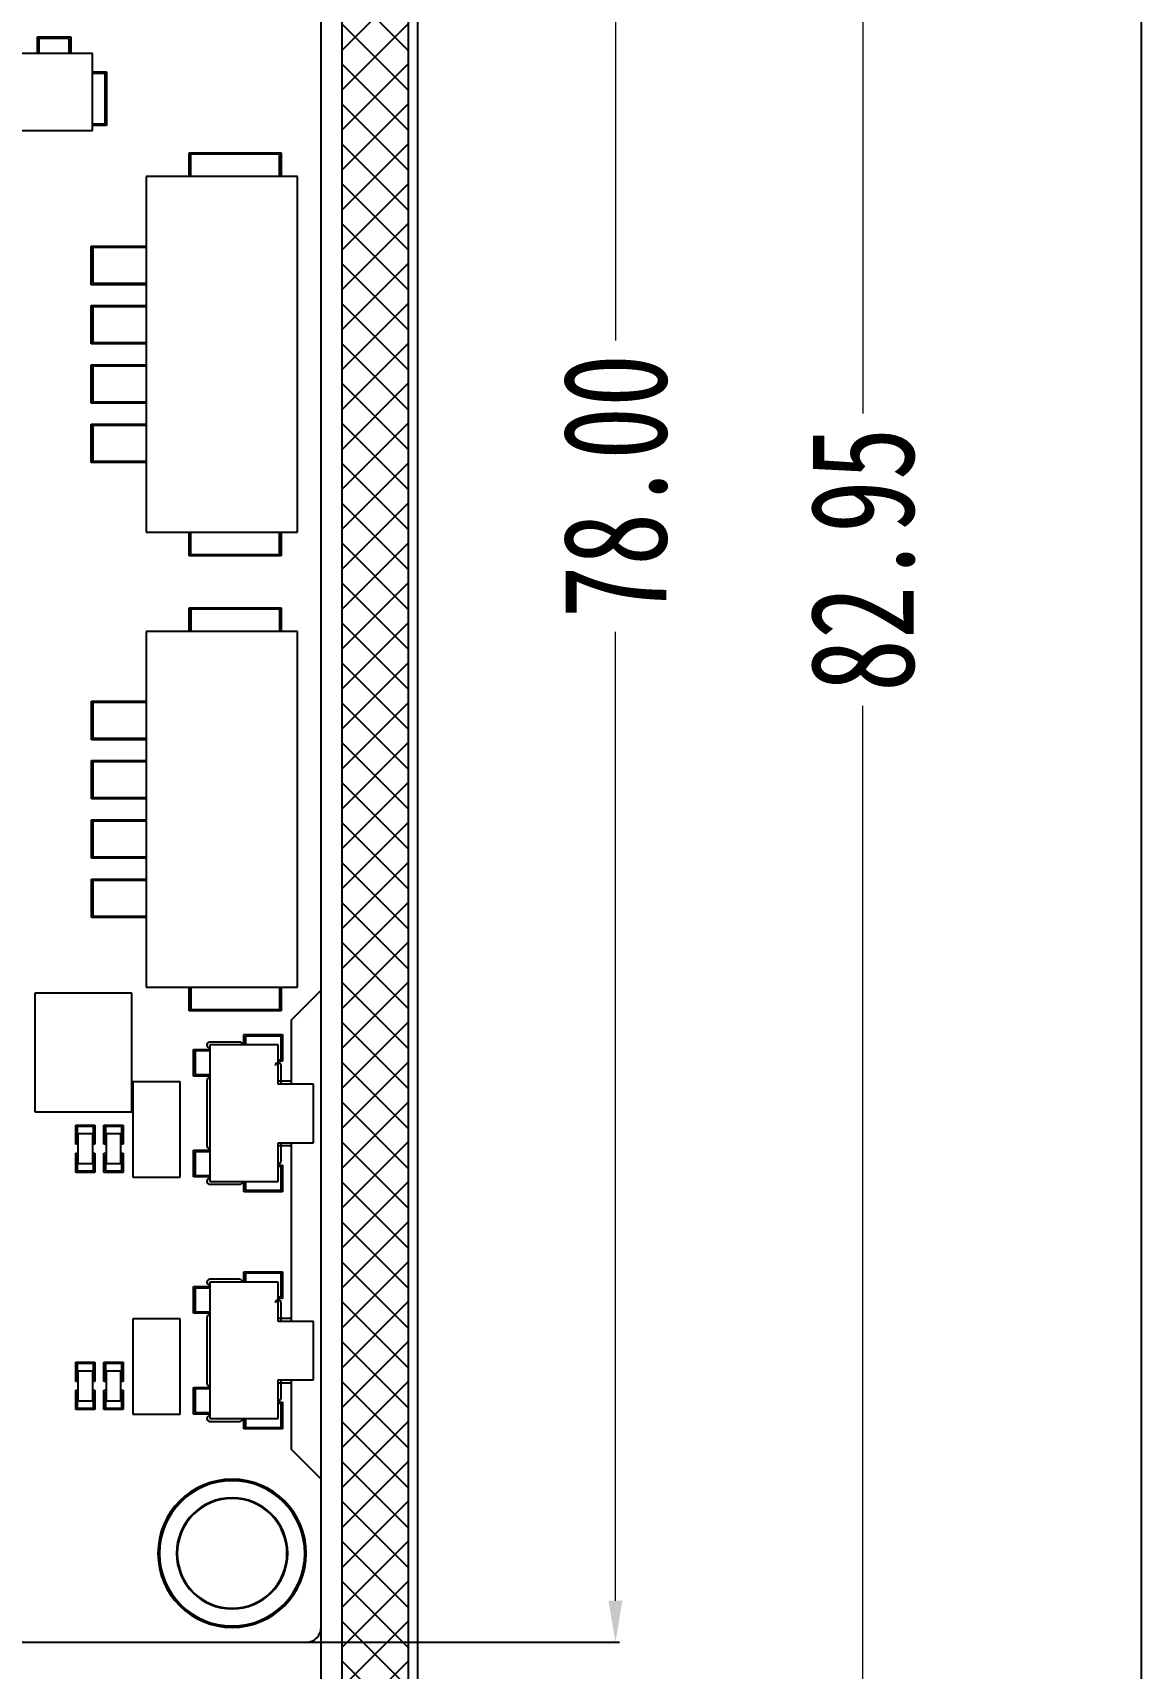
# Model space of a CAD drawing. Header units: millimetres. Extents: x 884 to 1160, y 193 to 343.
# Drawn here: x 1122.4 to 1159.8, y 225.7 to 280.9 of the extents above; entities that cross this region are included whole.
import ezdxf

# ---------------------------------------------------------------- set-up
doc = ezdxf.new("R2010")
doc.units = ezdxf.units.MM
doc.layers.add('', color=7, linetype='Continuous')
doc.layers.add('dim', color=4, linetype='Continuous')
doc.layers.add('图层0000', color=7, linetype='Continuous', lineweight=25)
doc.styles.add('STYLE1', font='', dxfattribs={"width": 0.9})
doc.styles.add('宋体', font='', dxfattribs={"width": 0.75})
doc.styles.get('STYLE1').set_extended_font_data('KaiTi_GB2312')
doc.styles.get('宋体').set_extended_font_data('SimSun')
doc.dimstyles.new('STANDARD$0', dxfattribs={"dimtxt": 1.5, "dimasz": 1.5, "dimexe": 0.25, "dimexo": 0.5, "dimgap": 0.4, "dimtad": 1, "dimzin": 9, "dimdsep": 46, "dimtxsty": 'STYLE1', "dimcen": 1.5, "dimclrd": 256, "dimclre": 256, "dimclrt": 256, "dimadec": 0, "dimazin": 0, "dimtfac": 1, "dimtmove": 0, "dimatfit": 3, "dimfxl": 0, "dimtolj": 1, "dimtzin": 0, "dimlwd": 5, "dimlwe": 5, "dimarcsym": 0})

# ---------------------------------------------------------------- blocks, each defined once
blk = doc.blocks.new('*D21')
at = {"layer": 'Defpoints', "color": 0}
for p in [(1132.108, 304.596), (1132.108, 221.646), (1150.379, 221.646)]:
    blk.add_point(p, dxfattribs=at)
at = {"layer": 'dim', "color": 3, "lineweight": -2}
for p, q in [((1132.248, 304.596), (1150.519, 304.596)), ((1132.248, 221.646), (1150.519, 221.646))]:
    blk.add_line(p, q, dxfattribs=at)
at = {"layer": 'dim', "color": 3, "lineweight": 18}
for p, q in [((1150.379, 303.196), (1150.379, 268.053)), ((1150.379, 223.046), (1150.379, 258.189))]:
    blk.add_line(p, q, dxfattribs=at)
at = {"layer": 'dim', "color": 3}
for points in [[(1150.613, 303.196), (1150.146, 303.196), (1150.379, 304.596)], [(1150.146, 223.046), (1150.613, 223.046), (1150.379, 221.646)]]:
    blk.add_solid(points, dxfattribs=at)
at = {"layer": 'dim', "color": 3, "insert": (1150.379, 263.121), "char_height": 1.96, "attachment_point": 5, "rotation": 90, "style": '宋体'}
blk.add_mtext('{\\H1.785714x;82.95}', dxfattribs=at)
blk = doc.blocks.new('*D22')
at = {"layer": 'Defpoints', "color": 0}
for p in [(1132.108, 304.596), (1142.037, 304.596), (1131.436, 226.596)]:
    blk.add_point(p, dxfattribs=at)
at = {"layer": 'dim', "color": 3, "lineweight": -2}
for p, q in [((1132.248, 304.596), (1142.177, 304.596)), ((1131.576, 226.596), (1142.177, 226.596))]:
    blk.add_line(p, q, dxfattribs=at)
at = {"layer": 'dim', "color": 3, "lineweight": 18}
for p, q in [((1142.037, 303.196), (1142.037, 270.514)), ((1142.037, 227.996), (1142.037, 260.679))]:
    blk.add_line(p, q, dxfattribs=at)
at = {"layer": 'dim', "color": 3}
for points in [[(1142.271, 303.196), (1141.804, 303.196), (1142.037, 304.596)], [(1141.804, 227.996), (1142.271, 227.996), (1142.037, 226.596)]]:
    blk.add_solid(points, dxfattribs=at)
at = {"layer": 'dim', "color": 3, "insert": (1142.037, 265.596), "char_height": 1.96, "attachment_point": 5, "rotation": 90, "style": '宋体'}
blk.add_mtext('{\\H1.785714x;78.00}', dxfattribs=at)

msp = doc.modelspace()

# ---------------------------------------------------------------- hatches: boundary and pattern name
at = {"layer": ''}
h = msp.add_hatch(dxfattribs=at)
h.set_pattern_fill('ANSI37', color=2, scale=0.3)
h.set_pattern_definition([(45, (1074.6578, 219.4562), (-0.673519, 0.673519), []), (135, (1074.6578, 219.4562), (-0.673519, -0.673519), [])])
edge = h.paths.add_edge_path()
edge.add_arc((1076.858, 221.656), 2.2, 180, 270)
edge.add_line((1076.858, 219.456), (1132.858, 219.456))
edge.add_arc((1132.858, 221.656), 2.2, 270, 360)
edge.add_line((1135.058, 221.656), (1135.058, 309.096))
edge.add_arc((1132.858, 309.096), 2.2, 0, 90)
edge.add_line((1132.858, 311.296), (1076.858, 311.296))
edge.add_arc((1076.858, 309.096), 2.2, 90, 180)
edge.add_line((1074.658, 309.096), (1074.658, 221.656))
h.paths.add_polyline_path([(1076.908, 220.946), (1132.808, 220.946), (1132.808, 305.296), (1076.908, 305.296)], flags=16)

# ---------------------------------------------------------------- linework, layer by layer
msp.add_lwpolyline([(883.859, 343.356), (1159.772, 343.356), (1159.772, 193.122), (883.859, 193.122)], close=True)
at = {"layer": '图层0000', "color": 7, "linetype": 'Continuous', "lineweight": 25}
for p, q in [((1135.058, 221.656), (1135.058, 309.096)), ((1135.358, 309.096), (1135.358, 221.656)), ((1132.808, 305.296), (1132.808, 220.946)), ((1132.108, 248.596), (1132.108, 304.096)), ((1122.543, 280.756), (1123.663, 280.756)), ((1122.543, 280.196), (1122.543, 280.756)), ((1123.613, 280.706), (1122.593, 280.706)), ((1122.593, 280.706), (1122.593, 280.196)), ((1123.613, 280.196), (1123.613, 280.706)), ((1123.663, 280.756), (1123.663, 280.196)), ((1124.403, 280.196), (1121.803, 280.196)), ((1124.403, 277.596), (1124.403, 280.196)), ((1124.403, 279.572), (1124.874, 279.572)), ((1124.824, 279.522), (1124.403, 279.522)), ((1124.824, 277.822), (1124.824, 279.522)), ((1124.874, 279.572), (1124.874, 277.772)), ((1121.803, 277.596), (1124.403, 277.596)), ((1124.403, 277.822), (1124.824, 277.822)), ((1124.874, 277.772), (1124.403, 277.772)), ((1127.658, 276.846), (1130.758, 276.846)), ((1127.658, 276.046), (1127.658, 276.846)), ((1130.708, 276.796), (1127.708, 276.796)), ((1127.708, 276.796), (1127.708, 276.046)), ((1130.708, 276.046), (1130.708, 276.796)), ((1130.758, 276.846), (1130.758, 276.046)), ((1131.308, 276.046), (1126.208, 276.046)), ((1126.208, 276.046), (1126.208, 264.046)), ((1131.308, 264.046), (1131.308, 276.046)), ((1124.358, 273.696), (1126.208, 273.696)), ((1124.358, 272.396), (1124.358, 273.696)), ((1126.208, 273.646), (1124.408, 273.646)), ((1124.408, 273.646), (1124.408, 272.446)), ((1126.208, 272.396), (1124.358, 272.396)), ((1124.408, 272.446), (1126.208, 272.446)), ((1124.358, 271.696), (1126.208, 271.696)), ((1124.358, 270.396), (1124.358, 271.696)), ((1126.208, 271.646), (1124.408, 271.646)), ((1124.408, 271.646), (1124.408, 270.446)), ((1126.208, 270.396), (1124.358, 270.396)), ((1124.408, 270.446), (1126.208, 270.446)), ((1124.358, 269.696), (1126.208, 269.696)), ((1124.358, 268.396), (1124.358, 269.696)), ((1126.208, 269.646), (1124.408, 269.646)), ((1124.408, 269.646), (1124.408, 268.446)), ((1126.208, 268.396), (1124.358, 268.396)), ((1124.408, 268.446), (1126.208, 268.446)), ((1124.358, 267.696), (1126.208, 267.696)), ((1124.358, 266.396), (1124.358, 267.696)), ((1126.208, 267.646), (1124.408, 267.646)), ((1124.408, 267.646), (1124.408, 266.446)), ((1126.208, 266.396), (1124.358, 266.396)), ((1124.408, 266.446), (1126.208, 266.446)), ((1126.208, 264.046), (1131.308, 264.046)), ((1127.658, 263.246), (1127.658, 264.046)), ((1127.708, 264.046), (1127.708, 263.296)), ((1130.708, 263.296), (1130.708, 264.046)), ((1130.758, 264.046), (1130.758, 263.246)), ((1130.758, 263.246), (1127.658, 263.246)), ((1127.708, 263.296), (1130.708, 263.296)), ((1127.663, 261.496), (1130.763, 261.496)), ((1127.663, 260.696), (1127.663, 261.496)), ((1130.713, 261.446), (1127.713, 261.446)), ((1127.713, 261.446), (1127.713, 260.696)), ((1130.713, 260.696), (1130.713, 261.446)), ((1130.763, 261.496), (1130.763, 260.696)), ((1131.313, 260.696), (1126.213, 260.696)), ((1126.213, 260.696), (1126.213, 248.696)), ((1131.313, 248.696), (1131.313, 260.696)), ((1124.363, 258.346), (1126.213, 258.346)), ((1124.363, 257.046), (1124.363, 258.346)), ((1126.213, 258.296), (1124.413, 258.296)), ((1124.413, 258.296), (1124.413, 257.096)), ((1126.213, 257.046), (1124.363, 257.046)), ((1124.413, 257.096), (1126.213, 257.096)), ((1124.363, 256.346), (1126.213, 256.346)), ((1124.363, 255.046), (1124.363, 256.346)), ((1126.213, 256.296), (1124.413, 256.296)), ((1124.413, 256.296), (1124.413, 255.096)), ((1126.213, 255.046), (1124.363, 255.046)), ((1124.413, 255.096), (1126.213, 255.096)), ((1124.363, 254.346), (1126.213, 254.346)), ((1124.363, 253.046), (1124.363, 254.346)), ((1126.213, 254.296), (1124.413, 254.296)), ((1124.413, 254.296), (1124.413, 253.096)), ((1126.213, 253.046), (1124.363, 253.046)), ((1124.413, 253.096), (1126.213, 253.096)), ((1124.363, 252.346), (1126.213, 252.346)), ((1124.363, 251.046), (1124.363, 252.346)), ((1126.213, 252.296), (1124.413, 252.296)), ((1124.413, 252.296), (1124.413, 251.096)), ((1124.413, 251.096), (1126.213, 251.096)), ((1126.213, 251.046), (1124.363, 251.046)), ((1125.728, 248.496), (1122.458, 248.496)), ((1122.458, 248.496), (1122.458, 244.496)), ((1125.728, 244.496), (1125.728, 248.496)), ((1126.213, 248.696), (1131.313, 248.696)), ((1127.663, 247.896), (1127.663, 248.696)), ((1127.713, 248.696), (1127.713, 247.946)), ((1130.713, 247.946), (1130.713, 248.696)), ((1130.763, 248.696), (1130.763, 247.896)), ((1131.108, 247.596), (1132.108, 248.596)), ((1132.108, 232.096), (1132.108, 248.596)), ((1130.763, 247.896), (1127.663, 247.896)), ((1127.713, 247.946), (1130.713, 247.946)), ((1131.108, 245.522), (1131.108, 247.596)), ((1129.358, 246.846), (1128.358, 246.846)), ((1128.358, 246.746), (1128.358, 242.146)), ((1130.658, 246.746), (1128.358, 246.746)), ((1129.508, 247.096), (1130.808, 247.096)), ((1129.508, 246.746), (1129.508, 247.096)), ((1130.758, 247.046), (1129.558, 247.046)), ((1129.558, 247.046), (1129.558, 246.746)), ((1130.658, 245.422), (1130.658, 246.746)), ((1130.758, 246.246), (1130.758, 247.046)), ((1130.808, 247.096), (1130.808, 246.196)), ((1127.808, 246.596), (1128.358, 246.596)), ((1127.808, 245.696), (1127.808, 246.596)), ((1128.358, 246.546), (1127.858, 246.546)), ((1127.858, 246.546), (1127.858, 245.746)), ((1130.658, 246.246), (1130.758, 246.246)), ((1130.808, 246.196), (1130.658, 246.196)), ((1128.358, 245.696), (1127.808, 245.696)), ((1127.858, 245.746), (1128.358, 245.746)), ((1128.258, 245.546), (1128.258, 243.346)), ((1130.758, 245.422), (1130.758, 246.046)), ((1127.358, 245.506), (1125.758, 245.506)), ((1125.758, 245.506), (1125.758, 242.286)), ((1127.358, 242.286), (1127.358, 245.506)), ((1131.108, 245.522), (1130.658, 245.522)), ((1131.858, 245.422), (1130.658, 245.422)), ((1131.108, 245.422), (1131.108, 245.522)), ((1131.858, 243.45), (1131.858, 245.422)), ((1122.458, 244.496), (1125.728, 244.496)), ((1123.833, 244.046), (1124.483, 244.046)), ((1123.833, 243.396), (1123.833, 244.046)), ((1124.433, 243.996), (1123.883, 243.996)), ((1123.883, 243.996), (1123.883, 243.446)), ((1124.433, 243.446), (1124.433, 243.996)), ((1124.483, 244.046), (1124.483, 243.396)), ((1124.783, 244.046), (1125.433, 244.046)), ((1124.783, 243.396), (1124.783, 244.046)), ((1125.383, 243.996), (1124.833, 243.996)), ((1124.833, 243.996), (1124.833, 243.446)), ((1125.383, 243.446), (1125.383, 243.996)), ((1125.433, 244.046), (1125.433, 243.396)), ((1123.908, 243.396), (1123.833, 243.396)), ((1123.883, 243.446), (1123.908, 243.446)), ((1124.408, 243.746), (1123.908, 243.746)), ((1123.908, 243.746), (1123.908, 242.746)), ((1124.408, 242.746), (1124.408, 243.746)), ((1124.408, 243.446), (1124.433, 243.446)), ((1124.483, 243.396), (1124.408, 243.396)), ((1124.858, 243.396), (1124.783, 243.396)), ((1124.833, 243.446), (1124.858, 243.446)), ((1125.358, 243.746), (1124.858, 243.746)), ((1124.858, 243.746), (1124.858, 242.746)), ((1125.358, 242.746), (1125.358, 243.746)), ((1125.358, 243.446), (1125.383, 243.446)), ((1125.433, 243.396), (1125.358, 243.396)), ((1130.658, 242.146), (1130.658, 243.45)), ((1130.658, 243.45), (1131.858, 243.45)), ((1130.658, 243.35), (1131.108, 243.35)), ((1130.758, 242.846), (1130.758, 243.45)), ((1131.108, 243.35), (1131.108, 243.45)), ((1131.108, 237.522), (1131.108, 243.35)), ((1123.833, 243.096), (1123.908, 243.096)), ((1123.833, 242.446), (1123.833, 243.096)), ((1123.908, 243.046), (1123.883, 243.046)), ((1123.883, 243.046), (1123.883, 242.496)), ((1124.408, 243.096), (1124.483, 243.096)), ((1124.433, 243.046), (1124.408, 243.046)), ((1124.433, 242.496), (1124.433, 243.046)), ((1124.483, 243.096), (1124.483, 242.446)), ((1124.783, 243.096), (1124.858, 243.096)), ((1124.783, 242.446), (1124.783, 243.096)), ((1124.858, 243.046), (1124.833, 243.046)), ((1124.833, 243.046), (1124.833, 242.496)), ((1125.358, 243.096), (1125.433, 243.096)), ((1125.383, 243.046), (1125.358, 243.046)), ((1125.383, 242.496), (1125.383, 243.046)), ((1125.433, 243.096), (1125.433, 242.446)), ((1127.808, 243.196), (1128.358, 243.196)), ((1127.808, 242.296), (1127.808, 243.196)), ((1128.358, 243.146), (1127.858, 243.146)), ((1127.858, 243.146), (1127.858, 242.346)), ((1124.483, 242.446), (1123.833, 242.446)), ((1123.883, 242.496), (1124.433, 242.496)), ((1123.908, 242.746), (1124.408, 242.746)), ((1125.433, 242.446), (1124.783, 242.446)), ((1124.833, 242.496), (1125.383, 242.496)), ((1124.858, 242.746), (1125.358, 242.746)), ((1125.758, 242.286), (1127.358, 242.286)), ((1128.358, 242.296), (1127.808, 242.296)), ((1127.858, 242.346), (1128.358, 242.346)), ((1130.658, 242.696), (1130.808, 242.696)), ((1130.758, 242.646), (1130.658, 242.646)), ((1130.758, 241.846), (1130.758, 242.646)), ((1130.808, 242.696), (1130.808, 241.796)), ((1128.358, 242.146), (1130.658, 242.146)), ((1128.358, 242.046), (1129.358, 242.046)), ((1129.508, 241.796), (1129.508, 242.146)), ((1130.808, 241.796), (1129.508, 241.796)), ((1129.558, 242.146), (1129.558, 241.846)), ((1129.558, 241.846), (1130.758, 241.846)), ((1129.508, 239.096), (1130.808, 239.096)), ((1129.508, 238.746), (1129.508, 239.096)), ((1130.758, 239.046), (1129.558, 239.046)), ((1129.558, 239.046), (1129.558, 238.746)), ((1130.758, 238.246), (1130.758, 239.046)), ((1130.808, 239.096), (1130.808, 238.196)), ((1127.808, 238.596), (1128.358, 238.596)), ((1127.808, 237.696), (1127.808, 238.596)), ((1128.358, 238.546), (1127.858, 238.546)), ((1127.858, 238.546), (1127.858, 237.746)), ((1129.358, 238.846), (1128.358, 238.846)), ((1128.358, 238.746), (1128.358, 234.146)), ((1130.658, 238.746), (1128.358, 238.746)), ((1130.658, 237.422), (1130.658, 238.746)), ((1130.658, 238.246), (1130.758, 238.246)), ((1130.808, 238.196), (1130.658, 238.196)), ((1130.758, 237.422), (1130.758, 238.046)), ((1127.358, 237.506), (1125.758, 237.506)), ((1125.758, 237.506), (1125.758, 234.286)), ((1127.358, 234.286), (1127.358, 237.506)), ((1128.358, 237.696), (1127.808, 237.696)), ((1127.858, 237.746), (1128.358, 237.746)), ((1128.258, 237.546), (1128.258, 235.346)), ((1131.108, 237.522), (1130.658, 237.522)), ((1131.858, 237.422), (1130.658, 237.422)), ((1131.108, 237.422), (1131.108, 237.522)), ((1131.858, 235.45), (1131.858, 237.422)), ((1123.833, 236.046), (1124.483, 236.046)), ((1123.833, 235.396), (1123.833, 236.046)), ((1124.433, 235.996), (1123.883, 235.996)), ((1123.883, 235.996), (1123.883, 235.446)), ((1124.408, 235.746), (1123.908, 235.746)), ((1123.908, 235.746), (1123.908, 234.746)), ((1124.408, 234.746), (1124.408, 235.746)), ((1124.433, 235.446), (1124.433, 235.996)), ((1124.483, 236.046), (1124.483, 235.396)), ((1124.783, 236.046), (1125.433, 236.046)), ((1124.783, 235.396), (1124.783, 236.046)), ((1125.383, 235.996), (1124.833, 235.996)), ((1124.833, 235.996), (1124.833, 235.446)), ((1125.358, 235.746), (1124.858, 235.746)), ((1124.858, 235.746), (1124.858, 234.746)), ((1125.358, 234.746), (1125.358, 235.746)), ((1125.383, 235.446), (1125.383, 235.996)), ((1125.433, 236.046), (1125.433, 235.396)), ((1123.908, 235.396), (1123.833, 235.396)), ((1123.833, 235.096), (1123.908, 235.096)), ((1123.833, 234.446), (1123.833, 235.096)), ((1123.883, 235.446), (1123.908, 235.446)), ((1124.408, 235.446), (1124.433, 235.446)), ((1124.483, 235.396), (1124.408, 235.396)), ((1124.408, 235.096), (1124.483, 235.096)), ((1124.483, 235.096), (1124.483, 234.446)), ((1124.858, 235.396), (1124.783, 235.396)), ((1124.783, 235.096), (1124.858, 235.096)), ((1124.783, 234.446), (1124.783, 235.096)), ((1124.833, 235.446), (1124.858, 235.446)), ((1125.358, 235.446), (1125.383, 235.446)), ((1125.433, 235.396), (1125.358, 235.396)), ((1125.358, 235.096), (1125.433, 235.096)), ((1125.433, 235.096), (1125.433, 234.446)), ((1127.808, 235.196), (1128.358, 235.196)), ((1127.808, 234.296), (1127.808, 235.196)), ((1128.358, 235.146), (1127.858, 235.146)), ((1127.858, 235.146), (1127.858, 234.346)), ((1130.658, 234.146), (1130.658, 235.45)), ((1130.658, 235.45), (1131.858, 235.45)), ((1130.658, 235.35), (1131.108, 235.35)), ((1130.758, 234.846), (1130.758, 235.45)), ((1131.108, 235.35), (1131.108, 235.45)), ((1131.108, 233.096), (1131.108, 235.35)), ((1123.908, 235.046), (1123.883, 235.046)), ((1123.883, 235.046), (1123.883, 234.496)), ((1123.908, 234.746), (1124.408, 234.746)), ((1124.433, 235.046), (1124.408, 235.046)), ((1124.433, 234.496), (1124.433, 235.046)), ((1124.858, 235.046), (1124.833, 235.046)), ((1124.833, 235.046), (1124.833, 234.496)), ((1124.858, 234.746), (1125.358, 234.746)), ((1125.383, 235.046), (1125.358, 235.046)), ((1125.383, 234.496), (1125.383, 235.046)), ((1130.658, 234.696), (1130.808, 234.696)), ((1130.758, 234.646), (1130.658, 234.646)), ((1130.758, 233.846), (1130.758, 234.646)), ((1130.808, 234.696), (1130.808, 233.796)), ((1124.483, 234.446), (1123.833, 234.446)), ((1123.883, 234.496), (1124.433, 234.496)), ((1125.433, 234.446), (1124.783, 234.446)), ((1124.833, 234.496), (1125.383, 234.496)), ((1125.758, 234.286), (1127.358, 234.286)), ((1128.358, 234.296), (1127.808, 234.296)), ((1127.858, 234.346), (1128.358, 234.346)), ((1128.358, 234.146), (1130.658, 234.146)), ((1128.358, 234.046), (1129.358, 234.046)), ((1129.508, 233.796), (1129.508, 234.146)), ((1129.558, 234.146), (1129.558, 233.846)), ((1130.808, 233.796), (1129.508, 233.796)), ((1129.558, 233.846), (1130.758, 233.846)), ((1132.108, 232.096), (1131.108, 233.096)), ((1132.108, 227.096), (1132.108, 232.096)), ((1132.108, 221.646), (1132.108, 227.096)), ((1109.428, 226.596), (1131.608, 226.596))]:
    msp.add_line(p, q, dxfattribs=at)
for centre, radius, start, end in [((1128.358, 246.746), 0.1, 90, 270), ((1129.358, 246.746), 0.1, 0, 90), ((1130.658, 246.046), 0.1, 0, 180), ((1128.358, 245.546), 0.1, 90, 180), ((1128.358, 243.346), 0.1, 180, 270), ((1130.658, 242.846), 0.1, 270, 0), ((1128.358, 242.146), 0.1, 90, 270), ((1129.358, 242.146), 0.1, 270, 0), ((1128.358, 238.746), 0.1, 90, 270), ((1129.358, 238.746), 0.1, 0, 90), ((1130.658, 238.046), 0.1, 0, 180), ((1128.358, 237.546), 0.1, 90, 180), ((1128.358, 235.346), 0.1, 180, 270), ((1130.658, 234.846), 0.1, 270, 0), ((1128.358, 234.146), 0.1, 90, 270), ((1129.358, 234.146), 0.1, 270, 0), ((1129.108, 229.596), 2.5, 90, 270), ((1129.108, 229.596), 2.45, 90, 270), ((1129.108, 229.596), 2.5, 270, 90), ((1129.108, 229.596), 2.45, 270, 90), ((1129.108, 229.596), 1.875, 90, 270), ((1129.108, 229.596), 1.875, 90, 270), ((1129.108, 229.596), 1.85, 90, 270), ((1129.108, 229.596), 1.875, 270, 90), ((1129.108, 229.596), 1.875, 270, 90), ((1129.108, 229.596), 1.85, 270, 90), ((1131.608, 227.096), 0.5, 269.9995, 0.0005)]:
    msp.add_arc(centre, radius, start, end, dxfattribs=at)

# ---------------------------------------------------------------- dimensions: what is measured, and where the dimension line sits
at = {"layer": 'dim', "color": 3}
for base, p1, p2, picture, middle in [((1142.037, 304.596), (1131.436, 226.596), (1132.108, 304.596), '*D22', (1142.037, 265.596)), ((1150.379, 221.646), (1132.108, 304.596), (1132.108, 221.646), '*D21', (1150.379, 263.121))]:
    dim = msp.add_linear_dim(base=base, p1=p1, p2=p2, angle=90, text='{\\H1.785714x;<>}', dimstyle='STANDARD$0', override={"dimscale": 0.7, "dimtxt": 2.8, "dimasz": 2, "dimexe": 0.2, "dimexo": 0.2, "dimgap": 0.625, "dimtad": 0, "dimzin": 1, "dimtxsty": '宋体', "dimcen": 0, "dimclrd": 3, "dimclre": 3, "dimclrt": 3, "dimtofl": 0, "dimatfit": 0, "dimtolj": 0, "dimtzin": 8, "dimlwd": 18, "dimlwe": 65534}, dxfattribs=at)
    dim.commit()
    dim.dimension.update_dxf_attribs({"geometry": picture, "text_midpoint": middle})

doc.saveas('drawing.dxf')
